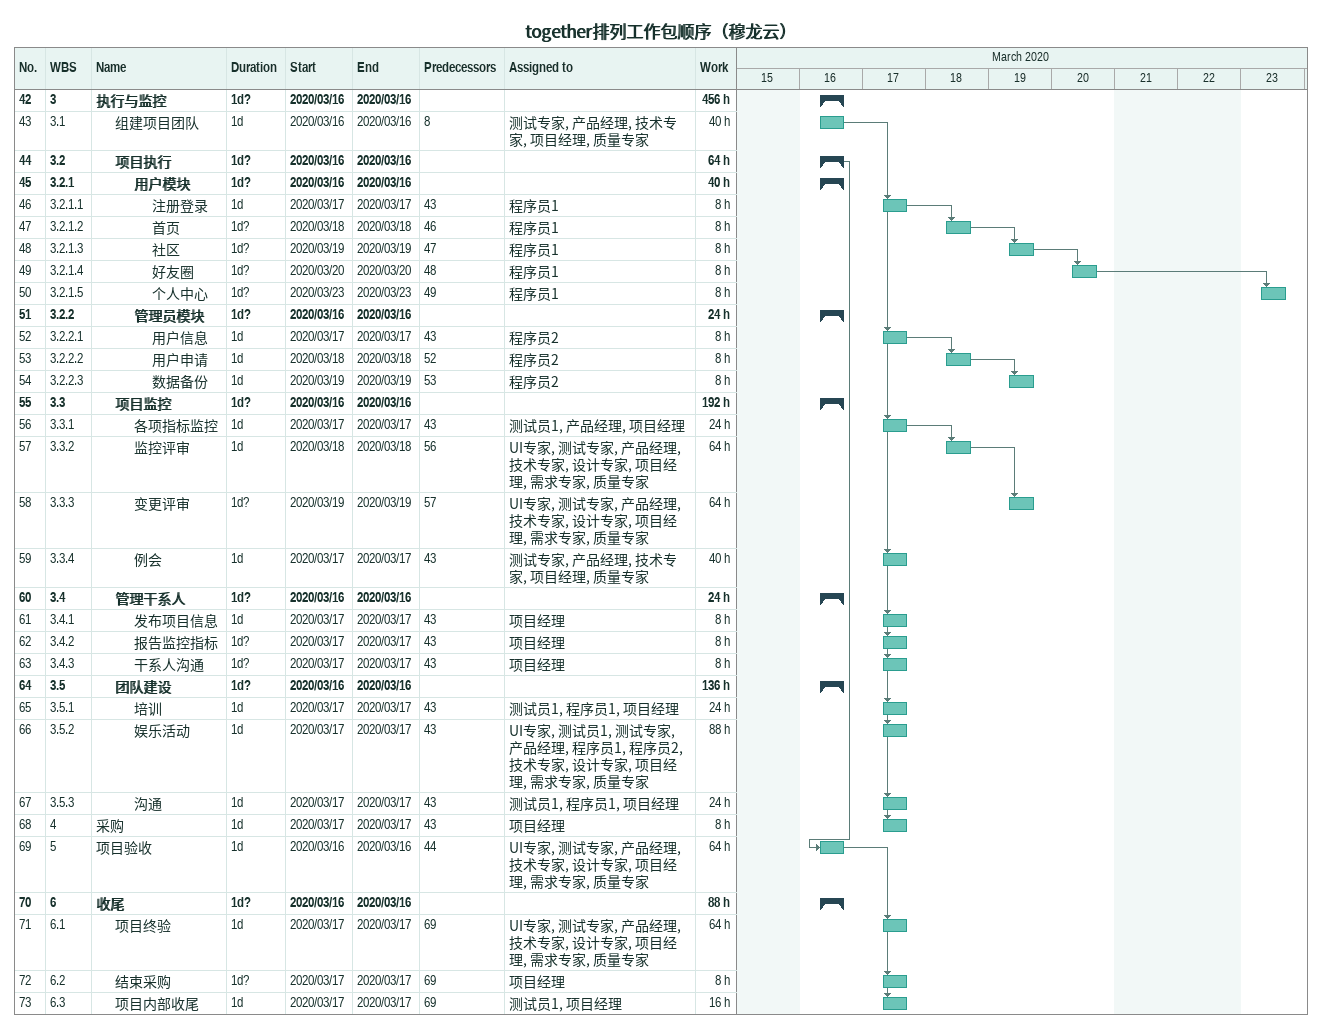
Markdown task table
together排列工作包顺序（穆龙云）

| ID | WBS | Task | Duration | Start | Finish | Predecessors | Resources | Work (h) |
|---|---|---|---|---|---|---|---|---|
| 42 | 3 | **执行与监控** | 1d? | 2020-03-16 | 2020-03-16 |  |  | 456 |
| 43 | 3.1 | 组建项目团队 | 1d | 2020-03-16 | 2020-03-16 | 8 | 测试专家, 产品经理, 技术专家, 项目经理, 质量专家 | 40 |
| 44 | 3.2 | **项目执行** | 1d? | 2020-03-16 | 2020-03-16 |  |  | 64 |
| 45 | 3.2.1 | **用户模块** | 1d? | 2020-03-16 | 2020-03-16 |  |  | 40 |
| 46 | 3.2.1.1 | 注册登录 | 1d | 2020-03-17 | 2020-03-17 | 43 | 程序员1 | 8 |
| 47 | 3.2.1.2 | 首页 | 1d? | 2020-03-18 | 2020-03-18 | 46 | 程序员1 | 8 |
| 48 | 3.2.1.3 | 社区 | 1d? | 2020-03-19 | 2020-03-19 | 47 | 程序员1 | 8 |
| 49 | 3.2.1.4 | 好友圈 | 1d? | 2020-03-20 | 2020-03-20 | 48 | 程序员1 | 8 |
| 50 | 3.2.1.5 | 个人中心 | 1d? | 2020-03-23 | 2020-03-23 | 49 | 程序员1 | 8 |
| 51 | 3.2.2 | **管理员模块** | 1d? | 2020-03-16 | 2020-03-16 |  |  | 24 |
| 52 | 3.2.2.1 | 用户信息 | 1d | 2020-03-17 | 2020-03-17 | 43 | 程序员2 | 8 |
| 53 | 3.2.2.2 | 用户申请 | 1d | 2020-03-18 | 2020-03-18 | 52 | 程序员2 | 8 |
| 54 | 3.2.2.3 | 数据备份 | 1d | 2020-03-19 | 2020-03-19 | 53 | 程序员2 | 8 |
| 55 | 3.3 | **项目监控** | 1d? | 2020-03-16 | 2020-03-16 |  |  | 192 |
| 56 | 3.3.1 | 各项指标监控 | 1d | 2020-03-17 | 2020-03-17 | 43 | 测试员1, 产品经理, 项目经理 | 24 |
| 57 | 3.3.2 | 监控评审 | 1d | 2020-03-18 | 2020-03-18 | 56 | UI专家, 测试专家, 产品经理, 技术专家, 设计专家, 项目经理, 需求专家, 质量专家 | 64 |
| 58 | 3.3.3 | 变更评审 | 1d? | 2020-03-19 | 2020-03-19 | 57 | UI专家, 测试专家, 产品经理, 技术专家, 设计专家, 项目经理, 需求专家, 质量专家 | 64 |
| 59 | 3.3.4 | 例会 | 1d | 2020-03-17 | 2020-03-17 | 43 | 测试专家, 产品经理, 技术专家, 项目经理, 质量专家 | 40 |
| 60 | 3.4 | **管理干系人** | 1d? | 2020-03-16 | 2020-03-16 |  |  | 24 |
| 61 | 3.4.1 | 发布项目信息 | 1d | 2020-03-17 | 2020-03-17 | 43 | 项目经理 | 8 |
| 62 | 3.4.2 | 报告监控指标 | 1d? | 2020-03-17 | 2020-03-17 | 43 | 项目经理 | 8 |
| 63 | 3.4.3 | 干系人沟通 | 1d? | 2020-03-17 | 2020-03-17 | 43 | 项目经理 | 8 |
| 64 | 3.5 | **团队建设** | 1d? | 2020-03-16 | 2020-03-16 |  |  | 136 |
| 65 | 3.5.1 | 培训 | 1d | 2020-03-17 | 2020-03-17 | 43 | 测试员1, 程序员1, 项目经理 | 24 |
| 66 | 3.5.2 | 娱乐活动 | 1d | 2020-03-17 | 2020-03-17 | 43 | UI专家, 测试员1, 测试专家, 产品经理, 程序员1, 程序员2, 技术专家, 设计专家, 项目经理, 需求专家, 质量专家 | 88 |
| 67 | 3.5.3 | 沟通 | 1d | 2020-03-17 | 2020-03-17 | 43 | 测试员1, 程序员1, 项目经理 | 24 |
| 68 | 4 | 采购 | 1d | 2020-03-17 | 2020-03-17 | 43 | 项目经理 | 8 |
| 69 | 5 | 项目验收 | 1d | 2020-03-16 | 2020-03-16 | 44 | UI专家, 测试专家, 产品经理, 技术专家, 设计专家, 项目经理, 需求专家, 质量专家 | 64 |
| 70 | 6 | **收尾** | 1d? | 2020-03-16 | 2020-03-16 |  |  | 88 |
| 71 | 6.1 | 项目终验 | 1d | 2020-03-17 | 2020-03-17 | 69 | UI专家, 测试专家, 产品经理, 技术专家, 设计专家, 项目经理, 需求专家, 质量专家 | 64 |
| 72 | 6.2 | 结束采购 | 1d? | 2020-03-17 | 2020-03-17 | 69 | 项目经理 | 8 |
| 73 | 6.3 | 项目内部收尾 | 1d | 2020-03-17 | 2020-03-17 | 69 | 测试员1, 项目经理 | 16 |
